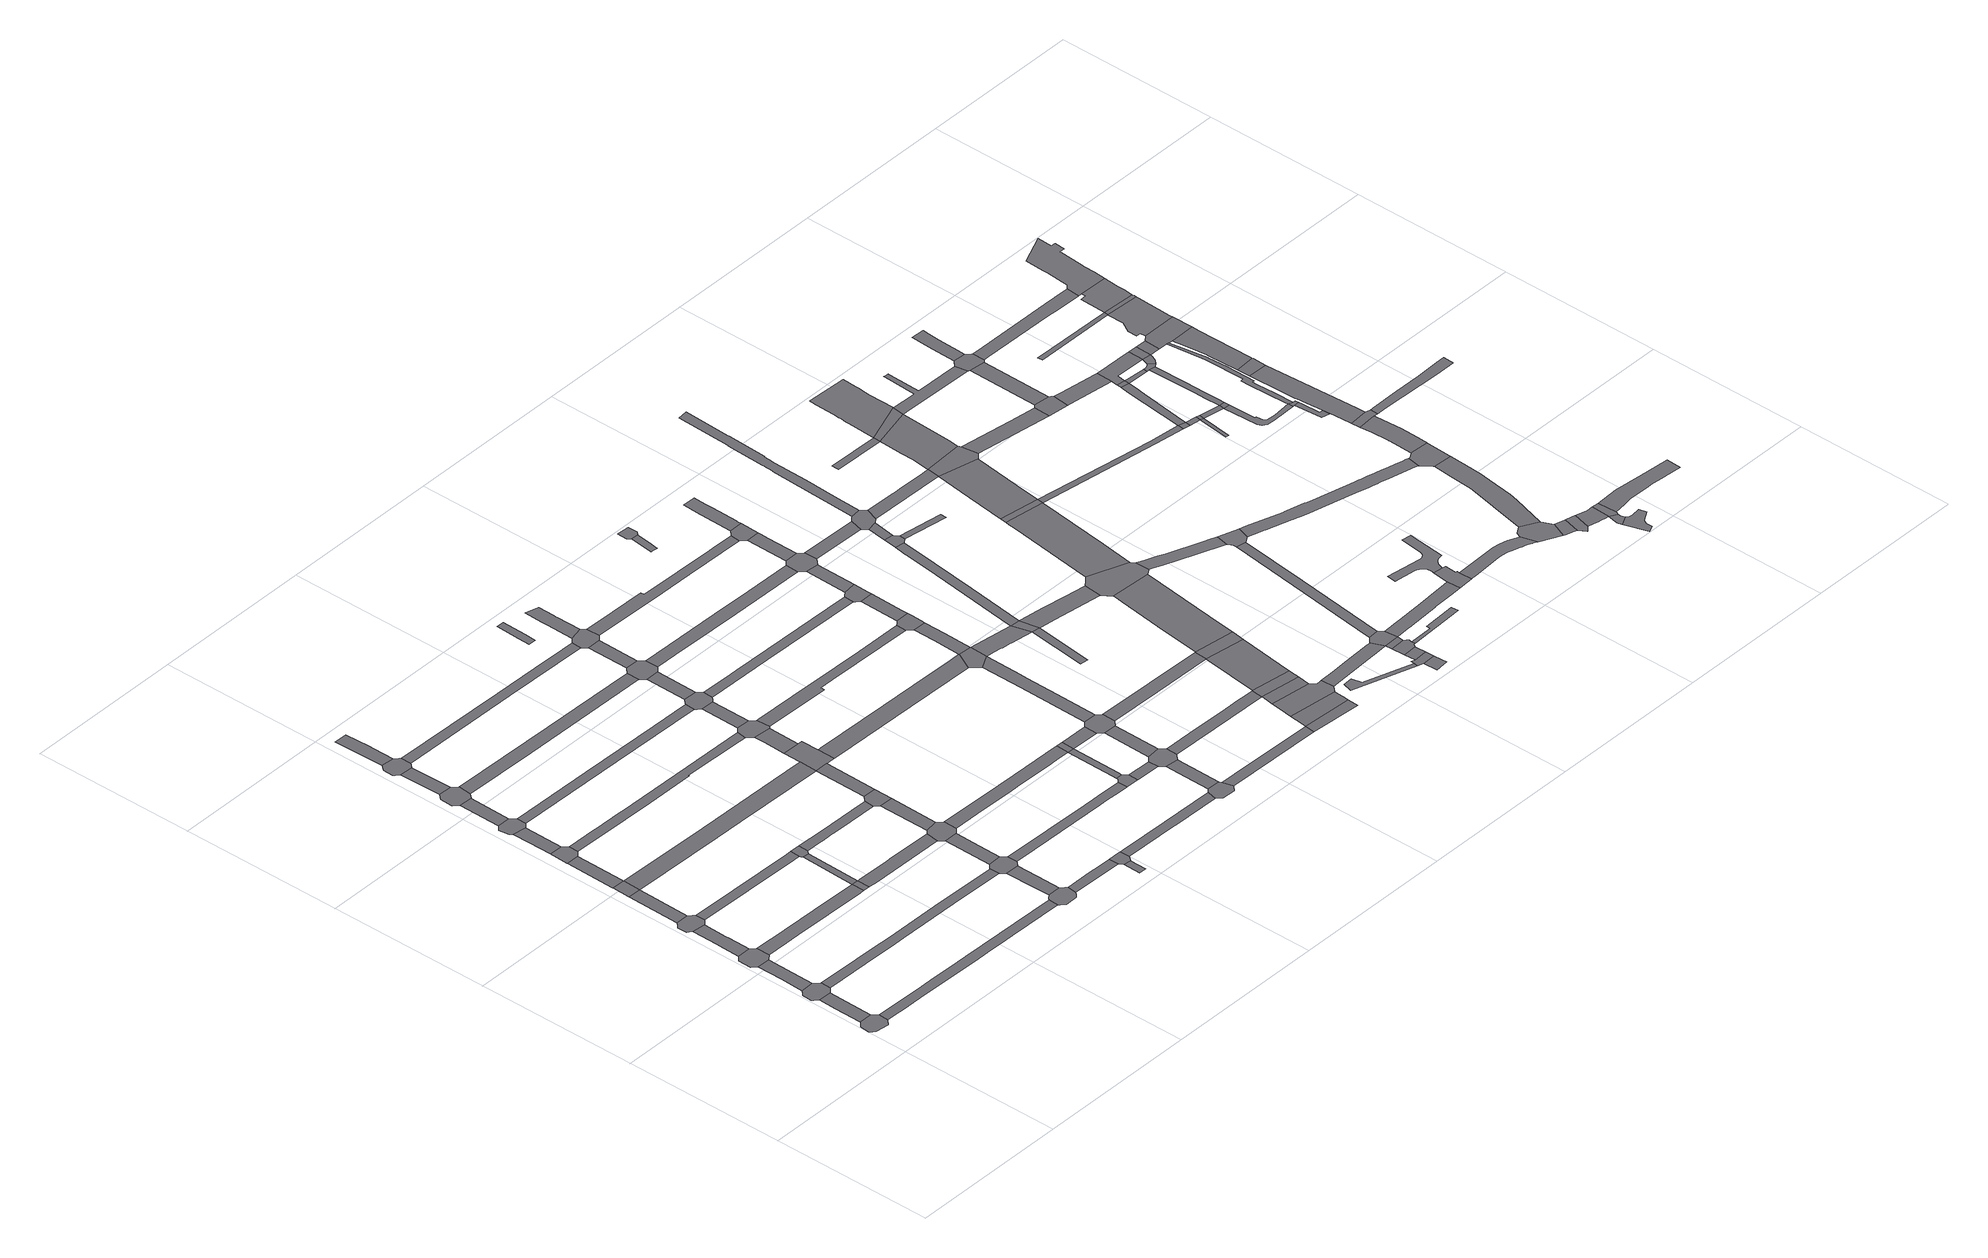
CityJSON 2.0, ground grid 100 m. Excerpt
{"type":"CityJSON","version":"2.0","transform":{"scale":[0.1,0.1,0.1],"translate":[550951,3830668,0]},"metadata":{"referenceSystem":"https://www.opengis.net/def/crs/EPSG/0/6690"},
"CityObjects":{
"road1":{"type":"Road","geometry":[{"type":"MultiSurface","lod":"1","boundaries":[[[0,1,2,3,4,5,6,7,8,9,10,11,12,13,14,15]]]}]},
"road2":{"type":"Road","attributes":{"RoadStructureAttribute.sectionType":"1"},"geometry":[{"type":"MultiSurface","lod":"1","boundaries":[[[16,17,18,0,15,19,20,21]]]}]},
"road3":{"type":"Road","geometry":[{"type":"MultiSurface","lod":"1","boundaries":[[[22,23,24,25,26,27,28,29,16,21,30,31,32,33]]]}]},
"road4":{"type":"Road","attributes":{"RoadStructureAttribute.sectionType":"1"},"geometry":[{"type":"MultiSurface","lod":"1","boundaries":[[[34,35,25,24,36,37]]]}]},
"road5":{"type":"Road","geometry":[{"type":"MultiSurface","lod":"1","boundaries":[[[38,39,40,41,34,37,42,43]]]}]},
"road6":{"type":"Road","attributes":{"RoadStructureAttribute.sectionType":"1"},"geometry":[{"type":"MultiSurface","lod":"1","boundaries":[[[44,45,46,47,48,39,38,49,50,51,52]]]}]},
"road7":{"type":"Road","geometry":[{"type":"MultiSurface","lod":"1","boundaries":[[[53,54,55,56,57,58,59,60,61,44,52,62,63,64,65]]]}]},
"road8":{"type":"Road","attributes":{"RoadStructureAttribute.sectionType":"1"},"geometry":[{"type":"MultiSurface","lod":"1","boundaries":[[[66,56,55,67]]]}]},
"road9":{"type":"Road","geometry":[{"type":"MultiSurface","lod":"1","boundaries":[[[68,66,67,69]]]}]},
"road10":{"type":"Road","attributes":{"RoadStructureAttribute.sectionType":"1"},"geometry":[{"type":"MultiSurface","lod":"1","boundaries":[[[70,71,72,68,69,73,74,75]]]}]},
"road11":{"type":"Road","geometry":[{"type":"MultiSurface","lod":"1","boundaries":[[[76,77,78,70,75,79,80,81,82,83,84]]]}]},
"road12":{"type":"Road","attributes":{"RoadStructureAttribute.sectionType":"1"},"geometry":[{"type":"MultiSurface","lod":"1","boundaries":[[[85,86,87,43,42,88,89,90,91,92]]]}]},
"road13":{"type":"Road","attributes":{"RoadStructureAttribute.sectionType":"1"},"geometry":[{"type":"MultiSurface","lod":"1","boundaries":[[[93,94,95,96,97,12,11,98,99,100,101,102,103,104,105,106,107,108,109,110,111]]]}]},
"road14":{"type":"Road","attributes":{"RoadStructureAttribute.sectionType":"1"},"geometry":[{"type":"MultiSurface","lod":"1","boundaries":[[[112,113,76,84,114]]]}]},
"road15":{"type":"Road","geometry":[{"type":"MultiSurface","lod":"1","boundaries":[[[115,116,117,118,119,112,114,120,121,122]]]}]},
"road16":{"type":"Road","attributes":{"RoadStructureAttribute.sectionType":"1"},"geometry":[{"type":"MultiSurface","lod":"1","boundaries":[[[123,124,65,64,125,126,127,128]]]}]},
"road17":{"type":"Road","attributes":{"RoadStructureAttribute.sectionType":"1"},"geometry":[{"type":"MultiSurface","lod":"1","boundaries":[[[129,130,131,132,133,134,33,32,135,136,137,138,139,140,141]]]}]},
"road18":{"type":"Road","attributes":{"RoadStructureAttribute.sectionType":"1"},"geometry":[{"type":"MultiSurface","lod":"1","boundaries":[[[142,115,122,143]]]}]},
"road19":{"type":"Road","geometry":[{"type":"MultiSurface","lod":"1","boundaries":[[[144,145,146,142,143,147,148,149]]]}]},
"road20":{"type":"Road","attributes":{"RoadStructureAttribute.sectionType":"1"},"geometry":[{"type":"MultiSurface","lod":"1","boundaries":[[[150,144,149,151]]]}]},
"road21":{"type":"Road","geometry":[{"type":"MultiSurface","lod":"1","boundaries":[[[152,153,154,155,156,150,151,157,158,159,160,161,162]]]}]},
"road22":{"type":"Road","geometry":[{"type":"MultiSurface","lod":"1","boundaries":[[[92,91,163,164]]]}]},
"road23":{"type":"Road","attributes":{"RoadStructureAttribute.sectionType":"1"},"geometry":[{"type":"MultiSurface","lod":"1","boundaries":[[[165,166,167,152,162,168,169,170]]]}]},
"road24":{"type":"Road","attributes":{"RoadStructureAttribute.sectionType":"1"},"geometry":[{"type":"MultiSurface","lod":"1","boundaries":[[[171,92,164,172]]]}]},
"road25":{"type":"Road","geometry":[{"type":"MultiSurface","lod":"1","boundaries":[[[128,127,173,174,171,172,175,176,177]]]}]},
"road26":{"type":"Road","attributes":{"RoadStructureAttribute.sectionType":"1"},"geometry":[{"type":"MultiSurface","lod":"1","boundaries":[[[178,179,69,67,180,181,182,183,184]]]}]},
"road27":{"type":"Road","attributes":{"RoadStructureAttribute.sectionType":"1"},"geometry":[{"type":"MultiSurface","lod":"1","boundaries":[[[185,186,187,188,189,164,163,190,191,192,193]]]}]},
"road28":{"type":"Road","attributes":{"RoadStructureAttribute.sectionType":"1"},"geometry":[{"type":"MultiSurface","lod":"1","boundaries":[[[194,195,196,197,198,199,82,81,200,201,202,203,204,205,206]]]}]},
"road29":{"type":"Road","geometry":[{"type":"MultiSurface","lod":"1","boundaries":[[[207,208,111,110,209,210,211,212,213,214,215,216]]]}]},
"road30":{"type":"Road","attributes":{"RoadStructureAttribute.sectionType":"1"},"geometry":[{"type":"MultiSurface","lod":"1","boundaries":[[[217,218,207,216,219,220]]]}]},
"road31":{"type":"Road","attributes":{"RoadStructureAttribute.sectionType":"1"},"geometry":[{"type":"MultiSurface","lod":"1","boundaries":[[[221,222,121,120,223,224,225]]]}]},
"road32":{"type":"Road","attributes":{"RoadStructureAttribute.sectionType":"1"},"geometry":[{"type":"MultiSurface","lod":"1","boundaries":[[[226,227,177,176,228,229,230,231,232,233,234]]]}]},
"road33":{"type":"Road","geometry":[{"type":"MultiSurface","lod":"1","boundaries":[[[235,236,237,238,239,141,140,240,217,220,241,242,243,244]]]}]},
"road34":{"type":"Road","attributes":{"RoadStructureAttribute.sectionType":"1"},"geometry":[{"type":"MultiSurface","lod":"1","boundaries":[[[245,237,236,246,247]]]}]},
"road35":{"type":"Road","attributes":{"RoadStructureAttribute.sectionType":"1"},"geometry":[{"type":"MultiSurface","lod":"1","boundaries":[[[248,249,250,251,148,147,252,253,254]]]}]},
"road36":{"type":"Road","attributes":{"RoadStructureAttribute.sectionType":"1"},"geometry":[{"type":"MultiSurface","lod":"1","boundaries":[[[255,256,214,213,257,258]]]}]},
"road37":{"type":"Road","geometry":[{"type":"MultiSurface","lod":"1","boundaries":[[[259,260,261,193,192,245,247,262,263,264]]]}]},
"road38":{"type":"Road","attributes":{"RoadStructureAttribute.sectionType":"1"},"geometry":[{"type":"MultiSurface","lod":"1","boundaries":[[[265,266,267,160,159,268,269,270]]]}]},
"road39":{"type":"Road","attributes":{"RoadStructureAttribute.sectionType":"1"},"geometry":[{"type":"MultiSurface","lod":"1","boundaries":[[[271,261,260,272]]]}]},
"road40":{"type":"Road","geometry":[{"type":"MultiSurface","lod":"1","boundaries":[[[273,274,234,233,275,271,272,276]]]}]},
"road41":{"type":"Road","geometry":[{"type":"MultiSurface","lod":"1","boundaries":[[[277,278,279,280,281]]]}]},
"road42":{"type":"Road","geometry":[{"type":"MultiSurface","lod":"1","boundaries":[[[282,258,257,277,281,283,284]]]}]},
"road43":{"type":"Road","attributes":{"RoadStructureAttribute.sectionType":"1"},"geometry":[{"type":"MultiSurface","lod":"1","boundaries":[[[183,273,276,285]]]}]},
"road44":{"type":"Road","geometry":[{"type":"MultiSurface","lod":"1","boundaries":[[[286,184,183,285,287,288,289,290,291,292]]]}]},
"road45":{"type":"Road","attributes":{"RoadStructureAttribute.sectionType":"1"},"geometry":[{"type":"MultiSurface","lod":"1","boundaries":[[[293,294,295,296,244,243,297,298,299,300,301,302,303]]]}]},
"road46":{"type":"Road","attributes":{"RoadStructureAttribute.sectionType":"1"},"geometry":[{"type":"MultiSurface","lod":"1","boundaries":[[[304,305,286,292,306]]]}]},
"road47":{"type":"Road","geometry":[{"type":"MultiSurface","lod":"1","boundaries":[[[307,308,309,310,206,205,311,312,304,306,313,314,315,316]]]}]},
"road48":{"type":"Road","attributes":{"RoadStructureAttribute.sectionType":"1"},"geometry":[{"type":"MultiSurface","lod":"1","boundaries":[[[317,307,316,318,319]]]}]},
"road49":{"type":"Road","attributes":{"RoadStructureAttribute.sectionType":"1"},"geometry":[{"type":"MultiSurface","lod":"1","boundaries":[[[320,321,264,263,322,323,324,325,326,327,328,329,330,331]]]}]},
"road50":{"type":"Road","geometry":[{"type":"MultiSurface","lod":"1","boundaries":[[[332,333,225,224,334,317,319,335,336,337,338,339,340]]]}]},
"road51":{"type":"Road","attributes":{"RoadStructureAttribute.sectionType":"1"},"geometry":[{"type":"MultiSurface","lod":"1","boundaries":[[[341,342,284,283,343,344,345,346]]]}]},
"road52":{"type":"Road","attributes":{"RoadStructureAttribute.sectionType":"1"},"geometry":[{"type":"MultiSurface","lod":"1","boundaries":[[[347,332,340,348]]]}]},
"road53":{"type":"Road","geometry":[{"type":"MultiSurface","lod":"1","boundaries":[[[349,254,253,347,348,350,351,352]]]}]},
"road54":{"type":"Road","geometry":[{"type":"MultiSurface","lod":"1","boundaries":[[[353,354,355,356,357,358]]]}]},
"road55":{"type":"Road","attributes":{"RoadStructureAttribute.sectionType":"1"},"geometry":[{"type":"MultiSurface","lod":"1","boundaries":[[[359,349,352,360]]]}]},
"road56":{"type":"Road","geometry":[{"type":"MultiSurface","lod":"1","boundaries":[[[361,362,363,270,269,364,365,359,360,366,367]]]}]},
"road57":{"type":"Road","geometry":[{"type":"MultiSurface","lod":"1","boundaries":[[[368,369,370,371,303,302,372,373]]]}]},
"road58":{"type":"Road","attributes":{"RoadStructureAttribute.sectionType":"1"},"geometry":[{"type":"MultiSurface","lod":"1","boundaries":[[[374,375,376,362,361,377,378,379,380,381]]]}]},
"road59":{"type":"Road","attributes":{"RoadStructureAttribute.sectionType":"1"},"geometry":[{"type":"MultiSurface","lod":"1","boundaries":[[[330,382,370,369,383,384]]]}]},
"road60":{"type":"Road","attributes":{"RoadStructureAttribute.sectionType":"1"},"geometry":[{"type":"MultiSurface","lod":"1","boundaries":[[[385,386,387,388,389,390,290,289,391,392,393,394]]]}]},
"road61":{"type":"Road","attributes":{"RoadStructureAttribute.sectionType":"1"},"geometry":[{"type":"MultiSurface","lod":"1","boundaries":[[[373,372,395,396]]]}]},
"road62":{"type":"Road","geometry":[{"type":"MultiSurface","lod":"1","boundaries":[[[397,398,346,345,399,400,401,402,403,404,405,406]]]}]},
"road63":{"type":"Road","geometry":[{"type":"MultiSurface","lod":"1","boundaries":[[[331,330,384,407]]]}]},
"road64":{"type":"Road","attributes":{"RoadStructureAttribute.sectionType":"1"},"geometry":[{"type":"MultiSurface","lod":"1","boundaries":[[[408,409,397,406,410]]]}]},
"road65":{"type":"Road","attributes":{"RoadStructureAttribute.sectionType":"1"},"geometry":[{"type":"MultiSurface","lod":"1","boundaries":[[[411,412,413,414,314,313,415,416,417,418,419,420]]]}]},
"road66":{"type":"Road","attributes":{"RoadStructureAttribute.sectionType":"1"},"geometry":[{"type":"MultiSurface","lod":"1","boundaries":[[[407,384,421,422,423]]]}]},
"road67":{"type":"Road","geometry":[{"type":"MultiSurface","lod":"1","boundaries":[[[424,425,426,427,428,429,396,395,430,408,410,431,432,433,434]]]}]},
"road68":{"type":"Road","attributes":{"RoadStructureAttribute.sectionType":"1"},"geometry":[{"type":"MultiSurface","lod":"1","boundaries":[[[435,436,437,438,439,338,337,440,441,442]]]}]},
"road69":{"type":"Road","attributes":{"RoadStructureAttribute.sectionType":"1"},"geometry":[{"type":"MultiSurface","lod":"1","boundaries":[[[443,427,426,444]]]}]},
"road70":{"type":"Road","geometry":[{"type":"MultiSurface","lod":"1","boundaries":[[[445,446,423,422,443,444,447,448,449,450]]]}]},
"road71":{"type":"Road","attributes":{"RoadStructureAttribute.sectionType":"1"},"geometry":[{"type":"MultiSurface","lod":"1","boundaries":[[[451,452,453,351,350,454,455,456,457,458]]]}]},
"road72":{"type":"Road","attributes":{"RoadStructureAttribute.sectionType":"1"},"geometry":[{"type":"MultiSurface","lod":"1","boundaries":[[[459,460,404,403,461,462]]]}]},
"road73":{"type":"Road","attributes":{"RoadStructureAttribute.sectionType":"1"},"geometry":[{"type":"MultiSurface","lod":"1","boundaries":[[[463,464,465,466,467,468,469,470,445,450]]]}]},
"road74":{"type":"Road","attributes":{"RoadStructureAttribute.sectionType":"1"},"geometry":[{"type":"MultiSurface","lod":"1","boundaries":[[[471,472,473,474,475,476,367,366,477,478,479,480]]]}]},
"road75":{"type":"Road","geometry":[{"type":"MultiSurface","lod":"1","boundaries":[[[394,393,481,469,468,482]]]}]},
"road76":{"type":"Road","attributes":{"RoadStructureAttribute.sectionType":"1"},"geometry":[{"type":"MultiSurface","lod":"1","boundaries":[[[483,484,485,486,487,488,489,434,433,490,491,492,493]]]}]},
"road77":{"type":"Road","attributes":{"RoadStructureAttribute.sectionType":"1"},"geometry":[{"type":"MultiSurface","lod":"1","boundaries":[[[494,495,394,482,496,497,498]]]}]},
"road78":{"type":"Road","geometry":[{"type":"MultiSurface","lod":"1","boundaries":[[[499,500,420,419,501,494,498,502,503,504]]]}]},
"road79":{"type":"Road","attributes":{"RoadStructureAttribute.sectionType":"1"},"geometry":[{"type":"MultiSurface","lod":"1","boundaries":[[[505,448,447,506,507,508,509,510]]]}]},
"road80":{"type":"Road","geometry":[{"type":"MultiSurface","lod":"1","boundaries":[[[511,512,513,514,515,516,517]]]}]},
"road81":{"type":"Road","attributes":{"RoadStructureAttribute.sectionType":"1"},"geometry":[{"type":"MultiSurface","lod":"1","boundaries":[[[482,468,518,519,520,521,522,523,524,525]]]}]},
"road82":{"type":"Road","attributes":{"RoadStructureAttribute.sectionType":"1"},"geometry":[{"type":"MultiSurface","lod":"1","boundaries":[[[526,499,504,527,528]]]}]},
"road83":{"type":"Road","geometry":[{"type":"MultiSurface","lod":"1","boundaries":[[[529,530,511,517,531,532]]]}]},
"road84":{"type":"Road","geometry":[{"type":"MultiSurface","lod":"1","boundaries":[[[533,534,535,536,442,441,537,526,528]]]}]},
"road85":{"type":"Road","attributes":{"RoadStructureAttribute.sectionType":"1"},"geometry":[{"type":"MultiSurface","lod":"1","boundaries":[[[523,538,539,540,541,542]]]}]},
"road86":{"type":"Road","geometry":[{"type":"MultiSurface","lod":"1","boundaries":[[[462,461,543,544]]]}]},
"road87":{"type":"Road","attributes":{"RoadStructureAttribute.sectionType":"1"},"geometry":[{"type":"MultiSurface","lod":"1","boundaries":[[[545,535,534,546]]]}]},
"road88":{"type":"Road","geometry":[{"type":"MultiSurface","lod":"1","boundaries":[[[547,525,524]]]}]},
"road89":{"type":"Road","attributes":{"RoadStructureAttribute.sectionType":"1"},"geometry":[{"type":"MultiSurface","lod":"1","boundaries":[[[548,549,550,462,544,551,552]]]}]},
"road90":{"type":"Road","geometry":[{"type":"MultiSurface","lod":"1","boundaries":[[[524,523,542,553]]]}]},
"road91":{"type":"Road","geometry":[{"type":"MultiSurface","lod":"1","boundaries":[[[554,458,457,545,546,555,556,557]]]}]},
"road92":{"type":"Road","geometry":[{"type":"MultiSurface","lod":"1","boundaries":[[[558,559,560,561,562,548,552,563,564,565,566,567,568,569]]]}]},
"road93":{"type":"Road","attributes":{"RoadStructureAttribute.sectionType":"1"},"geometry":[{"type":"MultiSurface","lod":"1","boundaries":[[[492,570,571,558,569,572]]]}]},
"road94":{"type":"Road","geometry":[{"type":"MultiSurface","lod":"1","boundaries":[[[493,492,572,573,574]]]}]},
"road95":{"type":"Road","attributes":{"RoadStructureAttribute.sectionType":"1"},"geometry":[{"type":"MultiSurface","lod":"1","boundaries":[[[575,554,557,576,577,578,579]]]}]},
"road96":{"type":"Road","geometry":[{"type":"MultiSurface","lod":"1","boundaries":[[[580,581,480,479,582,575,579,583]]]}]},
"road97":{"type":"Road","attributes":{"RoadStructureAttribute.sectionType":"1"},"geometry":[{"type":"MultiSurface","lod":"1","boundaries":[[[509,584,585,586,574,573,587]]]}]},
"road98":{"type":"Road","attributes":{"RoadStructureAttribute.sectionType":"1"},"geometry":[{"type":"MultiSurface","lod":"1","boundaries":[[[588,589,590,591,547,524,553,592,593,594,595]]]}]},
"road99":{"type":"Road","attributes":{"RoadStructureAttribute.sectionType":"1"},"geometry":[{"type":"MultiSurface","lod":"1","boundaries":[[[596,597,598,599,580,583,600,601,602,603,604,605]]]}]},
"road100":{"type":"Road","attributes":{"RoadStructureAttribute.sectionType":"1"},"geometry":[{"type":"MultiSurface","lod":"1","boundaries":[[[606,607,608,553,542,609,610,611,612,613]]]}]},
"road101":{"type":"Road","geometry":[{"type":"MultiSurface","lod":"1","boundaries":[[[510,509,587,614,615]]]}]},
"road102":{"type":"Road","attributes":{"RoadStructureAttribute.sectionType":"1"},"geometry":[{"type":"MultiSurface","lod":"1","boundaries":[[[616,617,556,555,618,619]]]}]},
"road103":{"type":"Road","attributes":{"RoadStructureAttribute.sectionType":"1"},"geometry":[{"type":"MultiSurface","lod":"1","boundaries":[[[620,621,622,623,624,625]]]}]},
"road104":{"type":"Road","geometry":[{"type":"MultiSurface","lod":"1","boundaries":[[[626,588,595,627,628,629]]]}]},
"road105":{"type":"Road","attributes":{"RoadStructureAttribute.sectionType":"1"},"geometry":[{"type":"MultiSurface","lod":"1","boundaries":[[[630,631,632,633,634,565,564,635,636,637,638,639]]]}]},
"road106":{"type":"Road","attributes":{"RoadStructureAttribute.sectionType":"1"},"geometry":[{"type":"MultiSurface","lod":"1","boundaries":[[[640,641,642,615,614,643,644,645]]]}]},
"road107":{"type":"Road","attributes":{"RoadStructureAttribute.sectionType":"1"},"geometry":[{"type":"MultiSurface","lod":"1","boundaries":[[[646,647,648,626,629]]]}]},
"road108":{"type":"Road","geometry":[{"type":"MultiSurface","lod":"1","boundaries":[[[649,650,651,652,653,654,619,618,655,656,647,646,657,658]]]}]},
"road109":{"type":"Road","attributes":{"RoadStructureAttribute.sectionType":"1"},"geometry":[{"type":"MultiSurface","lod":"1","boundaries":[[[659,660,628,627]]]}]},
"road110":{"type":"Road","geometry":[{"type":"MultiSurface","lod":"1","boundaries":[[[661,662,613,612,663,640,645,664,665,666,667]]]}]},
"road111":{"type":"Road","geometry":[{"type":"MultiSurface","lod":"1","boundaries":[[[668,625,624,669,670,671,672]]]}]},
"road112":{"type":"Road","attributes":{"RoadStructureAttribute.sectionType":"1"},"geometry":[{"type":"MultiSurface","lod":"1","boundaries":[[[670,669,673,674]]]}]},
"road113":{"type":"Road","attributes":{"RoadStructureAttribute.sectionType":"1"},"geometry":[{"type":"MultiSurface","lod":"1","boundaries":[[[675,676,672,671]]]}]},
"road114":{"type":"Road","geometry":[{"type":"MultiSurface","lod":"1","boundaries":[[[677,678,679,680,681,682,683,684,676,675]]]}]},
"road115":{"type":"Road","attributes":{"RoadStructureAttribute.sectionType":"1"},"geometry":[{"type":"MultiSurface","lod":"1","boundaries":[[[685,639,684,683]]]}]},
"road116":{"type":"Road","geometry":[{"type":"MultiSurface","lod":"1","boundaries":[[[686,687,688,689,690,630,639,685,691]]]}]},
"road117":{"type":"Road","attributes":{"RoadStructureAttribute.sectionType":"1"},"geometry":[{"type":"MultiSurface","lod":"1","boundaries":[[[692,693,694,695,696,697,698,699,700,701,702,703,704,705,706,707,708,709,710,711,712,652,651]]]}]},
"road118":{"type":"Road","attributes":{"RoadStructureAttribute.sectionType":"1"},"geometry":[{"type":"MultiSurface","lod":"1","boundaries":[[[713,714,715,661,667,716,717]]]}]},
"road119":{"type":"Road","attributes":{"RoadStructureAttribute.sectionType":"1"},"geometry":[{"type":"MultiSurface","lod":"1","boundaries":[[[718,719,720,721,722,658,657,723,724,725]]]}]},
"road120":{"type":"Road","attributes":{"RoadStructureAttribute.sectionType":"1"},"geometry":[{"type":"MultiSurface","lod":"1","boundaries":[[[726,727,728,729,679,678]]]}]},
"road121":{"type":"Road","attributes":{"RoadStructureAttribute.sectionType":"1"},"geometry":[{"type":"MultiSurface","lod":"1","boundaries":[[[730,731,732,689,688,733,734]]]}]},
"road122":{"type":"Road","geometry":[{"type":"MultiSurface","lod":"1","boundaries":[[[735,713,717,736]]]}]},
"road123":{"type":"Road","attributes":{"RoadStructureAttribute.sectionType":"1"},"geometry":[{"type":"MultiSurface","lod":"1","boundaries":[[[737,738,739,740,741,742,666,665,743,744,745,746,747,748,749,750]]]}]},
"road124":{"type":"Road","attributes":{"RoadStructureAttribute.sectionType":"1"},"geometry":[{"type":"MultiSurface","lod":"1","boundaries":[[[751,752,753,754,755,756,691,685,757,758,759,760,761,762,763,764]]]}]},
"road125":{"type":"Road","attributes":{"RoadStructureAttribute.sectionType":"1"},"geometry":[{"type":"MultiSurface","lod":"1","boundaries":[[[765,766,767,768,769]]]}]},
"road126":{"type":"Road","attributes":{"RoadStructureAttribute.sectionType":"1"},"geometry":[{"type":"MultiSurface","lod":"1","boundaries":[[[724,770,771,735,736,772,773,774]]]}]},
"road127":{"type":"Road","geometry":[{"type":"MultiSurface","lod":"1","boundaries":[[[775,776,725,724,774,777,778,779]]]}]},
"road128":{"type":"Road","geometry":[{"type":"MultiSurface","lod":"1","boundaries":[[[750,749,780,781,730,734,782,783,784]]]}]},
"road129":{"type":"Road","attributes":{"RoadStructureAttribute.sectionType":"1"},"geometry":[{"type":"MultiSurface","lod":"1","boundaries":[[[785,786,768,787,788,789,790,791,725,776]]]}]},
"road130":{"type":"Road","geometry":[{"type":"MultiSurface","lod":"1","boundaries":[[[792,769,768,786]]]}]},
"road131":{"type":"Road","geometry":[{"type":"MultiSurface","lod":"1","boundaries":[[[793,751,764,794,795,796,797,798,799]]]}]},
"road132":{"type":"Road","attributes":{"RoadStructureAttribute.sectionType":"1"},"geometry":[{"type":"MultiSurface","lod":"1","boundaries":[[[800,801,802,803,804,805,806,807,808,809,810,811,812,813,814,815,816,817,818,819,820,821,822,823,824,825,826,827,828,829,830,831,832,833,834,835,836,837,838,839,840,841,793,799]]]}]},
"road133":{"type":"Road","attributes":{"RoadStructureAttribute.sectionType":"1"},"geometry":[{"type":"MultiSurface","lod":"1","boundaries":[[[842,843,844,845,846,847,848,849,769,792,850,851,852,853,854,855]]]}]},
"road134":{"type":"Road","attributes":{"RoadStructureAttribute.sectionType":"1"},"geometry":[{"type":"MultiSurface","lod":"1","boundaries":[[[856,736,717,857,858,859]]]}]},
"road135":{"type":"Road","attributes":{"RoadStructureAttribute.sectionType":"1"},"geometry":[{"type":"MultiSurface","lod":"1","boundaries":[[[860,861,779,778,862,863,864]]]}]},
"road136":{"type":"Road","attributes":{"RoadStructureAttribute.sectionType":"1"},"geometry":[{"type":"MultiSurface","lod":"1","boundaries":[[[865,866,867,795,794,868,869,870,871,872,873,874,875,876,877,878,879,880,881,882,883,884,885,886,887,888]]]}]},
"road137":{"type":"Road","attributes":{"RoadStructureAttribute.sectionType":"1"},"geometry":[{"type":"MultiSurface","lod":"1","boundaries":[[[889,890,891,892,893,894,895,896,897,898,899,900,901,902,903,904,905,906,907,908,909,910,911,912,784,783,913,914,915,916,917,918,919,920,921,922,923,924,925,926,927,928,929,930,931,932,933]]]}]},
"road138":{"type":"Road","attributes":{"RoadStructureAttribute.sectionType":"1"},"geometry":[{"type":"MultiSurface","lod":"1","boundaries":[[[934,935,936,937,938,939,940,941,792,786,942,943,944,945]]]}]},
"road139":{"type":"Road","geometry":[{"type":"MultiSurface","lod":"1","boundaries":[[[946,864,863,947,948,949,950,951]]]}]},
"road140":{"type":"Road","geometry":[{"type":"MultiSurface","lod":"1","boundaries":[[[952,953,888,887,954,955,956]]]}]},
"road141":{"type":"Road","attributes":{"RoadStructureAttribute.sectionType":"1"},"geometry":[{"type":"MultiSurface","lod":"1","boundaries":[[[957,946,951,958]]]}]},
"road142":{"type":"Road","geometry":[{"type":"MultiSurface","lod":"1","boundaries":[[[859,858,959,960,961]]]}]},
"road143":{"type":"Road","attributes":{"RoadStructureAttribute.sectionType":"1"},"geometry":[{"type":"MultiSurface","lod":"1","boundaries":[[[955,954,962,963,964,965]]]}]},
"road144":{"type":"Road","geometry":[{"type":"MultiSurface","lod":"1","boundaries":[[[966,945,944,967,957,958,968,969,970,971,972,973]]]}]},
"road145":{"type":"Road","geometry":[{"type":"MultiSurface","lod":"1","boundaries":[[[974,975,976,977]]]}]},
"road146":{"type":"Road","attributes":{"RoadStructureAttribute.sectionType":"1"},"geometry":[{"type":"MultiSurface","lod":"1","boundaries":[[[961,960,974,978]]]}]},
"road147":{"type":"Road","attributes":{"RoadStructureAttribute.sectionType":"1"},"geometry":[{"type":"MultiSurface","lod":"1","boundaries":[[[979,980,948,947,981,982,983]]]}]},
"road148":{"type":"Road","geometry":[{"type":"MultiSurface","lod":"1","boundaries":[[[984,965,964,985,986,987]]]}]},
"road149":{"type":"Road","geometry":[{"type":"MultiSurface","lod":"1","boundaries":[[[978,974,977,988]]]}]},
"road150":{"type":"Road","attributes":{"RoadStructureAttribute.sectionType":"1"},"geometry":[{"type":"MultiSurface","lod":"1","boundaries":[[[989,990,859,961,991,992,993,994]]]}]},
"road151":{"type":"Road","attributes":{"RoadStructureAttribute.sectionType":"1"},"geometry":[{"type":"MultiSurface","lod":"1","boundaries":[[[995,996,997,998,999,1000,966,973,1001,1002,1003,1004,1005]]]}]},
"road152":{"type":"Road","attributes":{"function":"3","RoadStructureAttribute.sectionType":"1"},"geometry":[{"type":"MultiSurface","lod":"1","boundaries":[[[1006,1007,1008,1009,1010,1011,952,956,1012,1013,1014,1015,1016,1017]]]}]},
"road153":{"type":"Road","attributes":{"RoadStructureAttribute.sectionType":"1"},"geometry":[{"type":"MultiSurface","lod":"1","boundaries":[[[1018,987,986,1019,1020,1021,1022,1023,1024,1025]]]}]},
"road154":{"type":"Road","attributes":{"RoadStructureAttribute.sectionType":"1"},"geometry":[{"type":"MultiSurface","lod":"1","boundaries":[[[988,977,1026,1027]]]}]},
"road155":{"type":"Road","geometry":[{"type":"MultiSurface","lod":"1","boundaries":[[[1028,1029,989,994,1030]]]}]},
"road156":{"type":"Road","attributes":{"RoadStructureAttribute.sectionType":"1"},"geometry":[{"type":"MultiSurface","lod":"1","boundaries":[[[1024,1031,1032,1033,1034,1035]]]}]},
"road157":{"type":"Road","geometry":[{"type":"MultiSurface","lod":"1","boundaries":[[[1036,1037,1033,1032,1038,1039,1040,1041,1042,1043]]]}]},
"road158":{"type":"Road","geometry":[{"type":"MultiSurface","lod":"1","boundaries":[[[1025,1024,1035,1044,1045]]]}]},
"road159":{"type":"Road","geometry":[{"type":"MultiSurface","lod":"1","boundaries":[[[1046,1027,1026,1047]]]}]},
"road160":{"type":"Road","geometry":[{"type":"MultiSurface","lod":"1","boundaries":[[[1048,1049,1050,933,932,1051,1006,1017,1052,1053,1054,1055]]]}]},
"road161":{"type":"Road","attributes":{"RoadStructureAttribute.sectionType":"1"},"geometry":[{"type":"MultiSurface","lod":"1","boundaries":[[[1030,994,1056,1057]]]}]},
"road162":{"type":"Road","attributes":{"RoadStructureAttribute.sectionType":"1"},"geometry":[{"type":"MultiSurface","lod":"1","boundaries":[[[1058,1059,1060,1061,1062,1063,1047,1026,1064,1065,1066,1067,1068,1069]]]}]},
"road163":{"type":"Road","attributes":{"RoadStructureAttribute.sectionType":"1"},"geometry":[{"type":"MultiSurface","lod":"1","boundaries":[[[1070,1071,1072,1073,1027,1046,1074,1075,1076,1077]]]}]},
"road164":{"type":"Road","geometry":[{"type":"MultiSurface","lod":"1","boundaries":[[[983,982,1028,1030,1078,1079,1080]]]}]},
"road165":{"type":"Road","attributes":{"function":"3","RoadStructureAttribute.sectionType":"1"},"geometry":[{"type":"MultiSurface","lod":"1","boundaries":[[[1081,1082,1083,1084,1085,1086,1087,1088,1089,1048,1055]]]}]},
"road166":{"type":"Road","geometry":[{"type":"MultiSurface","lod":"1","boundaries":[[[1090,1091,1092,1057,1056,1070,1077,1093]]]}]},
"road167":{"type":"Road","attributes":{"RoadStructureAttribute.sectionType":"1"},"geometry":[{"type":"MultiSurface","lod":"1","boundaries":[[[1094,1095,1096,1097,1098,1099,1100]]]}]},
"road168":{"type":"Road","geometry":[{"type":"MultiSurface","lod":"1","boundaries":[[[1069,1068,1100,1099,1101,1102]]]}]},
"road169":{"type":"Road","attributes":{"RoadStructureAttribute.sectionType":"1"},"geometry":[{"type":"MultiSurface","lod":"1","boundaries":[[[1079,1103,1090,1093,1104,1105,1106]]]}]},
"road170":{"type":"Road","geometry":[{"type":"MultiSurface","lod":"1","boundaries":[[[1107,1108,1085,1084,1109,1110]]]}]},
"road171":{"type":"Road","attributes":{"RoadStructureAttribute.sectionType":"1"},"geometry":[{"type":"MultiSurface","lod":"1","boundaries":[[[1111,1112,1113,971,970,1114,1115,1116,1117,1118]]]}]},
"road172":{"type":"Road","geometry":[{"type":"MultiSurface","lod":"1","boundaries":[[[1119,1120,1121,1122]]]}]},
"road173":{"type":"Road","geometry":[{"type":"MultiSurface","lod":"1","boundaries":[[[1080,1079,1106,1123]]]}]},
"road174":{"type":"Road","attributes":{"RoadStructureAttribute.sectionType":"1"},"geometry":[{"type":"MultiSurface","lod":"1","boundaries":[[[1124,1125,1045,1044,1126,1127,1128,1129,1130,1131,1132,1133,1134,1135,1136]]]}]},
"road175":{"type":"Road","attributes":{"function":"3","RoadStructureAttribute.sectionType":"1"},"geometry":[{"type":"MultiSurface","lod":"1","boundaries":[[[1137,1138,1139,1140,1141,1142,1143,1108,1107,1144,1145,1146,1147]]]}]},
"road176":{"type":"Road","attributes":{"RoadStructureAttribute.sectionType":"1"},"geometry":[{"type":"MultiSurface","lod":"1","boundaries":[[[1148,1149,1150,1151,1152,1153,1154,1069,1102,1155,1156,1157,1158,1159,1160,1161,1162]]]}]},
"road177":{"type":"Road","attributes":{"RoadStructureAttribute.sectionType":"1"},"geometry":[{"type":"MultiSurface","lod":"1","boundaries":[[[1123,1106,1163,1164]]]}]},
"road178":{"type":"Road","geometry":[{"type":"MultiSurface","lod":"1","boundaries":[[[1165,1166,1137,1147,1167,1168]]]}]},
"road179":{"type":"Road","attributes":{"function":"3","RoadStructureAttribute.sectionType":"1"},"geometry":[{"type":"MultiSurface","lod":"1","boundaries":[[[1169,1170,1171,1172,1173,1174,1175,1176,1177,1166,1165]]]}]},
"road180":{"type":"Road","geometry":[{"type":"MultiSurface","lod":"1","boundaries":[[[1178,1179,1164,1163,1180,1148,1162,1172,1171,1181]]]}]},
"road181":{"type":"Road","attributes":{"function":"3","RoadStructureAttribute.sectionType":"1"},"geometry":[{"type":"MultiSurface","lod":"1","boundaries":[[[1121,1182,1183,1184,1185,1178,1181,1186,1187,1188,1189,1190]]]}]},
"road182":{"type":"Road","attributes":{"RoadStructureAttribute.sectionType":"1"},"geometry":[{"type":"MultiSurface","lod":"1","boundaries":[[[1191,1192,1193,1194,1110,1109,1195,1196,1197,1198]]]}]},
"road183":{"type":"Road","geometry":[{"type":"MultiSurface","lod":"1","boundaries":[[[1122,1121,1190,1199,1200]]]}]},
"road184":{"type":"Road","geometry":[{"type":"MultiSurface","lod":"1","boundaries":[[[1201,1202,1203,1204,1122,1200,1205,1206,1207]]]}]},
"road185":{"type":"Road","attributes":{"function":"3","RoadStructureAttribute.sectionType":"1"},"geometry":[{"type":"MultiSurface","lod":"1","boundaries":[[[1208,1209,1210,1211,1212,1213,1214,1215,1216,1217,1218,1219,1220,1221,1222,1223,1118,1117,1201,1207]]]}]}
},
"vertices":[
[40,339,0],[18,318,0],[9,310,0],[3,252,0],[16,240,0],[19,238,0],[34,226,0],[115,215,0],[120,220,0],[135,236,0],[140,241,0],[145,246,0],[149,306,0],[148,308,0],[136,320,0],[120,338,0],
[44,618,0],[43,508,0],[40,340,0],[120,339,0],[121,466,0],[123,617,0],
[147,717,0],[144,720,0],[124,739,0],[44,737,0],[24,718,0],[15,710,0],[14,650,0],[22,641,0],[142,634,0],[147,638,0],[156,646,0],[157,707,0],
[51,1041,0],[48,884,0],[128,875,0],[131,1039,0],
[135,1177,0],[53,1174,0],[21,1149,0],[22,1068,0],[163,1065,0],[162,1147,0],
[59,1489,0],[58,1484,0],[55,1322,0],[55,1314,0],[55,1275,0],[135,1265,0],[135,1314,0],[135,1339,0],[138,1478,0],
[160,1576,0],[157,1579,0],[139,1599,0],[58,1597,0],[40,1578,0],[30,1569,0],[32,1509,0],[43,1501,0],[56,1491,0],[153,1492,0],[169,1507,0],[170,1508,0],[168,1567,0],
[64,1928,0],[144,1926,0],
[67,2038,0],[147,2036,0],
[72,2352,0],[67,2048,0],[67,2043,0],[147,2041,0],[147,2058,0],[151,2351,0],
[74,2469,0],[73,2403,0],[72,2354,0],[151,2352,0],[173,2370,0],[182,2378,0],[184,2438,0],[176,2446,0],[154,2467,0],
[602,1139,0],[375,1144,0],[274,1146,0],[299,1063,0],[388,1062,0],[865,1054,0],[892,1054,0],[894,1134,0],
[814,295,0],[751,296,0],[567,299,0],[434,301,0],[279,304,0],[146,246,0],[212,244,0],[219,244,0],[256,243,0],[265,242,0],[433,240,0],[749,235,0],[818,234,0],[953,233,0],[1004,232,0],[1055,231,0],[1106,230,0],[1452,225,0],[1453,286,0],
[77,2723,0],[76,2612,0],[157,2710,0],
[79,2826,0],[66,2814,0],[51,2800,0],[62,2740,0],[68,2734,0],[186,2736,0],[188,2795,0],[159,2826,0],
[865,1554,0],[456,1562,0],[854,1495,0],[888,1494,0],[894,1494,0],[895,1554,0],
[1026,693,0],[724,697,0],[656,699,0],[621,700,0],[603,700,0],[426,702,0],[436,642,0],[657,638,0],[695,638,0],[723,638,0],[1186,631,0],[1455,626,0],[1453,686,0],
[82,3088,0],[164,3084,0],
[85,3231,0],[55,3198,0],[52,3116,0],[191,3114,0],[197,3194,0],[165,3226,0],
[77,3487,0],[159,3484,0],
[76,3610,0],[57,3587,0],[49,3579,0],[48,3517,0],[58,3507,0],[178,3505,0],[185,3514,0],[186,3515,0],[185,3576,0],[177,3585,0],[157,3606,0],
[932,1053,0],[933,1133,0],
[70,3925,0],[74,3772,0],[75,3740,0],[155,3741,0],[154,3772,0],[151,3923,0],
[903,1474,0],[941,1472,0],
[899,1484,0],[903,1476,0],[949,1483,0],[957,1493,0],[958,1553,0],
[1395,2016,0],[755,2024,0],[742,1915,0],[921,1912,0],[923,1912,0],[1499,1903,0],[1500,2014,0],
[1186,1130,0],[1156,1130,0],[989,1132,0],[955,1133,0],[945,1133,0],[944,1053,0],[988,1052,0],[1456,1045,0],[1468,1125,0],
[1091,2423,0],[582,2430,0],[580,2430,0],[578,2430,0],[381,2434,0],[379,2434,0],[360,2375,0],[737,2368,0],[1039,2364,0],[1039,2372,0],[1428,2362,0],[1472,2361,0],[1480,2418,0],
[1486,314,0],[1464,296,0],[1461,216,0],[1483,193,0],[1562,196,0],[1580,213,0],[1590,223,0],[1598,282,0],[1587,293,0],[1566,314,0],
[1482,597,0],[1485,407,0],[1565,408,0],[1564,595,0],
[1242,2779,0],[721,2787,0],[892,2725,0],[1482,2716,0],[1485,2777,0],
[1439,1546,0],[1133,1550,0],[1070,1491,0],[1072,1491,0],[1131,1490,0],[1156,1490,0],[1207,1489,0],[1461,1485,0],[1467,1545,0],
[1582,694,0],[1563,714,0],[1480,712,0],[1462,694,0],[1453,687,0],[1463,618,0],[1582,615,0],[1590,623,0],[1591,624,0],[1591,684,0],
[1486,1014,0],[1565,855,0],[1567,1014,0],
[1096,3180,0],[999,3182,0],[954,3183,0],[879,3184,0],[656,3106,0],[1486,3095,0],[1487,3175,0],
[1801,281,0],[1770,282,0],[1914,218,0],[1915,279,0],
[1589,1134,0],[1570,1154,0],[1489,1143,0],[1587,1032,0],[1599,1042,0],[1600,1122,0],
[1339,3557,0],[1310,3558,0],[923,3564,0],[954,3504,0],[1494,3495,0],[1496,3555,0],
[1491,1458,0],[1573,1457,0],
[1494,1575,0],[1474,1553,0],[1475,1473,0],[1576,1574,0],
[1933,193,0],[1929,84,0],[1952,83,0],[1975,83,0],[1978,188,0],
[1980,278,0],[2000,217,0],[2000,278,0],
[1581,1902,0],
[1502,2124,0],[1584,1902,0],[1597,1902,0],[1636,1901,0],[1637,2011,0],[1638,2121,0],[1612,2122,0],
[2375,671,0],[2312,672,0],[2245,673,0],[2184,674,0],[1631,623,0],[2233,614,0],[2299,613,0],[2367,611,0],[2410,610,0],[2438,610,0],[2439,670,0],
[1506,2326,0],[1505,2259,0],[1614,2318,0],
[1508,2444,0],[1507,2443,0],[1489,2427,0],[1488,2426,0],[1476,2357,0],[1484,2348,0],[1626,2329,0],[1619,2412,0],[1597,2436,0],[1592,2441,0],
[1512,2686,0],[1592,2442,0],[1592,2684,0],
[2137,1114,0],[2017,1116,0],[1823,1039,0],[2015,1036,0],[2074,1035,0],[2192,1034,0],[2233,1033,0],[2329,1032,0],[2374,1031,0],[2436,1030,0],[2461,1029,0],[2462,1110,0],
[1512,2807,0],[1492,2785,0],[1493,2705,0],[1610,2702,0],[1612,2705,0],[1620,2713,0],[1624,2773,0],[1613,2784,0],[1594,2804,0],
[2342,272,0],[2021,277,0],[2358,211,0],[2360,211,0],[2660,207,0],[2674,266,0],
[1516,3063,0],[1598,3063,0],
[1520,3205,0],[1630,3092,0],[1630,3172,0],[1601,3205,0],
[1350,3936,0],[1346,3784,0],[1344,3716,0],[1391,3714,0],[1393,3785,0],[1397,3935,0],
[1522,3465,0],[1605,3465,0],
[1610,3599,0],[1526,3582,0],[1505,3563,0],[1501,3487,0],[1504,3485,0],[1636,3492,0],[1631,3574,0],
[2510,680,0],[2497,699,0],[2457,697,0],[2457,688,0],[2517,608,0],[2519,669,0],
[1533,3905,0],[1530,3786,0],[1529,3754,0],[1609,3755,0],[1609,3757,0],[1609,3758,0],[1610,3787,0],[1613,3884,0],
[2458,728,0],[2498,727,0],[2503,1029,0],
[2691,1995,0],[2643,1995,0],[2476,1998,0],[2141,2004,0],[1659,2011,0],[1655,2012,0],[1658,1901,0],[2229,1893,0],[2666,1886,0],[2724,1995,0],
[2674,605,0],[2672,666,0],
[2698,287,0],[2680,271,0],[2676,191,0],[2691,177,0],[2773,174,0],[2797,200,0],[2802,205,0],[2783,268,0],[2782,271,0],[2778,285,0],
[2504,1109,0],
[2700,574,0],[2699,439,0],[2781,566,0],
[2407,2399,0],[2043,2405,0],[2022,2405,0],[1632,2412,0],[2043,2322,0],[2043,2336,0],[2043,2346,0],[2132,2345,0],[2698,2335,0],[2697,2396,0],
[2522,1028,0],[2678,1025,0],[2678,1106,0],
[2809,676,0],[2803,682,0],[2785,700,0],[2702,694,0],[2683,676,0],[2673,667,0],[2681,596,0],[2801,588,0],[2808,595,0],[2812,599,0],[2815,669,0],
[2682,2755,0],[2347,2761,0],[1873,2769,0],[1834,2770,0],[1822,2770,0],[2042,2707,0],[2701,2696,0],[2705,2756,0],
[2708,997,0],[2789,995,0],
[2711,1133,0],[2702,1126,0],[2817,1023,0],[2819,1105,0],[2800,1124,0],[2791,1134,0],
[2419,3161,0],[2417,3161,0],[2245,3164,0],[1839,3090,0],[1880,3089,0],[2233,3083,0],[2707,3076,0],[2709,3157,0],
[2882,265,0],[2807,266,0],[3417,193,0],[3422,254,0],
[2795,1443,0],[2797,1606,0],[2798,1648,0],[2800,1833,0],[2801,1871,0],[2801,1878,0],[2720,1832,0],[2717,1572,0],
[2695,3535,0],[2607,3537,0],[2551,3538,0],[2048,3545,0],[2048,3568,0],[1833,3571,0],[2048,3485,0],[2330,3480,0],[2711,3476,0],[2716,3535,0],
[2684,1868,0],[2804,1988,0],
[3411,660,0],[3373,661,0],[3268,662,0],[3221,663,0],[3091,665,0],[3051,666,0],[2987,667,0],[3107,594,0],[3108,594,0],[3466,588,0],[3471,659,0],
[2729,2306,0],[2727,2167,0],[2804,1991,0],[2807,2166,0],[2809,2304,0],
[2730,2421,0],[2709,2405,0],[2706,2328,0],[2810,2333,0],[2811,2394,0],[2811,2420,0],
[3178,1100,0],[2876,1023,0],[2982,1021,0],[3147,1019,0],[3521,1013,0],[3527,1093,0],
[2363,3903,0],[2349,3794,0],[2344,3756,0],[2366,3754,0],[2388,3751,0],[2394,3795,0],[2408,3902,0],
[2854,1872,0],[2898,1866,0],[2910,1864,0],[2963,1857,0],[2973,1856,0],[3111,1837,0],[3079,1953,0],[3078,1953,0],
[2733,2669,0],[2812,2462,0],[2814,2668,0],
[2346,3982,0],[2345,3921,0],[2424,3920,0],[2424,3981,0],
[2814,2695,0],[2816,2788,0],[2736,2780,0],[2715,2764,0],[2712,2687,0],
[3068,1471,0],[3068,1470,0],[3093,1469,0],[3118,1467,0],[3161,1831,0],
[3732,168,0],[3736,238,0],
[2739,3044,0],[2820,3040,0],
[3078,1954,0],
[3438,368,0],[3428,274,0],[3425,254,0],[3738,277,0],[3742,335,0],
[3139,1948,0],
[2741,3183,0],[2853,3074,0],[2853,3154,0],[2821,3182,0],
[3456,509,0],[3449,451,0],[3445,422,0],[3445,421,0],[3442,403,0],[3755,349,0],[3772,367,0],[3769,449,0],[3751,448,0],[3733,447,0],[3727,454,0],[3705,477,0],
[3466,587,0],[3466,584,0],[3715,555,0],
[3724,626,0],[3475,659,0],
[2743,3446,0],[2824,3376,0],[2824,3377,0],[2825,3426,0],[2825,3445,0],
[2746,3565,0],[2724,3543,0],[2725,3463,0],[2827,3564,0],
[3519,993,0],[3497,824,0],[3497,823,0],[3771,980,0],
[3192,2833,0],[3182,2758,0],[3182,2756,0],[3152,2524,0],[3186,2313,0],[3241,2735,0],[3251,2814,0],[3252,2826,0],
[2753,3887,0],[2752,3839,0],[2751,3798,0],[2750,3766,0],[2828,3593,0],[2828,3595,0],[2831,3767,0],[2831,3799,0],[2832,3837,0],[2833,3886,0],
[3448,1906,0],[3305,1926,0],[3148,1946,0],[3162,1831,0],[3176,1829,0],[3268,1817,0],[3571,1776,0],[3585,1887,0],
[3782,1060,0],[3531,1093,0],
[3049,3151,0],[2971,3152,0],[3191,3068,0],[3213,3148,0],
[3894,279,0],[3880,342,0],[3821,339,0],[3806,282,0],[4184,159,0],[4192,184,0],
[3203,2917,0],[3277,2845,0],[3280,2881,0],[3260,2910,0],
[4174,469,0],[4151,468,0],[4149,468,0],[3985,459,0],[3862,452,0],[4024,380,0],[4154,388,0],[4195,391,0],[4205,391,0],[4207,391,0],
[3613,1720,0],[3605,1655,0],[3569,1382,0],[3795,1160,0],[3806,1243,0],[3867,1710,0],
[3282,3050,0],[3219,3035,0],[3207,2948,0],
[3312,3172,0],[3308,3176,0],[3307,3178,0],[3246,3175,0],[3237,3168,0],[3230,3162,0],[3212,3044,0],[3214,3041,0],[3310,3069,0],[3336,3146,0],
[3553,2803,0],[3556,2843,0],
[3642,1934,0],[3615,1911,0],[3593,1747,0],[3893,1726,0],[3902,1732,0],[3901,1819,0],[3883,1846,0],
[4192,206,0],[4222,146,0],[4305,151,0],[4303,202,0],[4219,197,0],
[4227,61,0],[4310,68,0],
[4299,272,0],[4215,268,0],
[4311,291,0],[4321,291,0],[4320,313,0],[4318,315,0],[4325,335,0],[4315,344,0],[4302,355,0],[4210,350,0],
[4304,394,0],
[4279,495,0],[4278,497,0],[4270,505,0],[4208,501,0],[4177,472,0],[4297,477,0],
[3313,3353,0],[3321,3555,0],[3327,3772,0],[3329,3804,0],[3330,3843,0],[3335,3843,0],[3346,4099,0],[3346,4100,0],[3357,4394,0],[3296,4390,0],[3296,4389,0],[3282,4047,0],[3282,4046,0],[3282,4045,0],[3273,3803,0],[3273,3802,0],[3272,3772,0],[3269,3731,0],[3267,3731,0],[3263,3648,0],[3256,3441,0],
[3723,2545,0],[3719,2519,0],[3715,2483,0],[3910,2050,0],[3971,2512,0],
[3775,3140,0],[3756,3139,0],[3581,3143,0],[3549,3143,0],[3513,3144,0],[3784,3060,0],[3791,3060,0],[3801,3140,0],
[4676,307,0],[4673,350,0],[4469,340,0],[4469,318,0],
[4340,1515,0],[4284,1086,0],[4208,506,0],[4344,1077,0],[4400,1507,0],
[3728,2584,0],[3976,2551,0],
[4296,1663,0],[4264,1675,0],[4058,1754,0],[4017,1771,0],[3945,1800,0],[3905,1817,0],[3917,1726,0],[3935,1719,0],[3982,1700,0],[4047,1674,0],[4164,1629,0],[4323,1571,0],[4323,1570,0],[4340,1649,0],
[4822,508,0],[4751,502,0],[4710,499,0],[4618,494,0],[4426,482,0],[4393,481,0],[4311,396,0],[4398,401,0],[4407,402,0],[4583,412,0],[4620,414,0],[4622,414,0],[4751,420,0],[4827,425,0],
[3501,3529,0],[3501,3508,0],[3501,3486,0],[3819,3482,0],[3820,3525,0],
[3760,2825,0],[3749,2741,0],[3996,2708,0],[4034,2998,0],[4035,3003,0],
[4052,3147,0],[4049,3154,0],[4054,3020,0],[4071,3034,0],[4057,3137,0],
[4335,1550,0],[4342,1537,0],[4411,1514,0],[4440,1532,0],[4465,1608,0],
[4056,3214,0],[4071,3542,0],[3818,3463,0],[3818,3456,0],[3814,3334,0],[3813,3256,0],[3802,3147,0],
[4077,3615,0],
[4836,610,0],[4925,431,0],[4920,512,0],[4922,528,0],[4912,527,0],[4916,600,0],[4897,602,0],
[4897,606,0],[4899,619,0],[4902,629,0],[4903,633,0],[4908,642,0],[4913,649,0],[4918,655,0],[4923,661,0],[4929,665,0],[4938,669,0],[4940,670,0],[4949,673,0],[4961,674,0],[4973,675,0],[4997,906,0],[4939,914,0],[4921,773,0],[4919,766,0],[4916,760,0],[4915,758,0],[4911,752,0],[4907,748,0],[4902,745,0],[4900,744,0],[4895,741,0],[4887,740,0],[4874,739,0],[4658,769,0],[4652,713,0],[4781,695,0],[4795,692,0],[4803,689,0],[4810,686,0],[4815,682,0],[4822,677,0],[4827,671,0],[4829,668,0],[4834,660,0],[4837,653,0],[4838,646,0],[4839,637,0],[4838,624,0],
[3841,3979,0],[3839,3931,0],[3835,3809,0],[3833,3777,0],[3832,3754,0],[3829,3724,0],[3827,3696,0],[3820,3535,0],[4078,3618,0],[4080,3780,0],[4082,3811,0],[4086,3861,0],[4087,3884,0],[4091,3969,0],
[4732,2437,0],[4732,2401,0],[4914,2376,0],[4920,2417,0],
[4390,3090,0],[4064,3136,0],[4377,2991,0],[4549,2969,0],[4552,3069,0],
[5289,503,0],[5242,515,0],[5198,522,0],[4955,433,0],[4957,433,0],[5151,445,0],[5159,445,0],[5174,444,0],[5189,442,0],[5206,440,0],[5218,437,0],[5237,432,0],[5260,426,0],[5280,419,0],[5299,413,0],[5317,407,0],[5334,401,0],[5344,397,0],[5356,392,0],[5360,390,0],[5370,386,0],[5379,381,0],[5384,378,0],[5356,475,0],
[5466,1346,0],[5450,1350,0],[5420,1357,0],[5342,1376,0],[5333,1378,0],[5290,1389,0],[5271,1393,0],[5234,1402,0],[5194,1411,0],[5176,1415,0],[5163,1418,0],[5157,1419,0],[5125,1426,0],[5081,1437,0],[4898,1483,0],[4853,1495,0],[4849,1495,0],[4741,1523,0],[4726,1527,0],[4725,1527,0],[4718,1529,0],[4621,1558,0],[4505,1595,0],[4490,1600,0],[4500,1513,0],[4543,1500,0],[4545,1499,0],[4703,1451,0],[4704,1450,0],[4741,1439,0],[4744,1438,0],[4796,1424,0],[4832,1416,0],[5062,1360,0],[5083,1355,0],[5159,1336,0],[5185,1330,0],[5214,1323,0],[5238,1318,0],[5285,1308,0],[5311,1302,0],[5340,1295,0],[5451,1268,0],[5469,1263,0],[5485,1342,0],
[4272,3612,0],[4278,3813,0],[4278,3824,0],[4262,3825,0],[4245,3826,0],[4245,3813,0],[4237,3612,0],[4227,3612,0],[4124,3541,0],[4554,3533,0],[4565,3533,0],[4547,3608,0],
[4569,3085,0],[4678,2954,0],[4690,3059,0],[4680,3066,0],[4679,3067,0],[4669,3075,0],
[5413,534,0],[5367,505,0],[5509,316,0],[5550,412,0],[5516,480,0],
[4573,3525,0],[4673,3516,0],
[4933,2374,0],[4960,2370,0],[4965,2404,0],
[5520,312,0],[5571,296,0],[5590,291,0],[5616,396,0],
[4580,3640,0],[4568,3530,0],[4683,3525,0],[4687,3529,0],[4690,3532,0],[4689,3607,0],[4687,3609,0],[4659,3636,0],
[5029,2360,0],[5006,2168,0],[5026,2165,0],[5051,2356,0],
[5035,2392,0],
[4968,3019,0],[4741,3049,0],[4695,2952,0],[4980,2917,0],[4982,3018,0],
[5663,385,0],[5616,245,0],[5648,271,0],[5676,381,0],
[5057,2388,0],
[4971,2847,0],[4964,2789,0],[4968,2423,0],[5009,2722,0],[5015,2765,0],[5025,2840,0],
[4591,3933,0],[4589,3902,0],[4589,3892,0],[4589,3890,0],[4586,3816,0],[4585,3785,0],[4660,3685,0],[4663,3785,0],[4664,3817,0],[4669,3890,0],[4671,3929,0],
[5519,1195,0],[5509,1078,0],[5500,952,0],[5498,934,0],[5464,774,0],[5458,747,0],[5581,695,0],[5594,751,0],[5615,911,0],[5624,977,0],[5630,1079,0],[5636,1188,0],
[5751,362,0],[5710,257,0],[5712,256,0],[5729,254,0],[5767,248,0],[5769,247,0],[5783,245,0],[5787,361,0],
[5182,2333,0],[5188,2366,0],
[4975,2877,0],[4973,2858,0],[5026,2871,0],
[5771,177,0],[5779,150,0],[5836,180,0],[5828,203,0],[5828,220,0],
[5874,161,0],[5849,166,0],[5825,5,0],[5865,23,0],[5865,63,0],[5875,86,0],[5939,122,0],[5929,169,0],
[5836,240,0],[5832,359,0],
[5224,2366,0],[5224,2333,0],
[5525,1361,0],[5522,1359,0],[5494,1340,0],[5516,1199,0],[5637,1203,0],[5638,1220,0],[5643,1344,0],[5644,1356,0],
[5163,2837,0],[5164,2860,0],
[5312,2099,0],[5260,2102,0],[5247,2109,0],[5242,2119,0],[5236,2161,0],[5227,2161,0],[5192,2117,0],[5203,2092,0],[5228,2077,0],[5276,2073,0],[5427,2075,0],[5427,2108,0],
[5180,2837,0],[5184,2618,0],[5185,2529,0],[5186,2462,0],[5223,2411,0],[5222,2503,0],[5220,2626,0],[5218,2831,0],
[5035,2924,0],[5223,2919,0],[5224,3015,0],
[5647,1423,0],[5650,1536,0],[5640,1703,0],[5639,1711,0],[5520,1702,0],[5526,1626,0],[5531,1524,0],[5531,1515,0],[5531,1511,0],
[5209,2876,0],[5197,2866,0],[5178,2860,0],[5242,2848,0],
[5453,1905,0],[5503,1895,0],[5500,1940,0],[5480,1942,0],[5472,2062,0],[5472,2077,0],[5438,2075,0],
[5470,2098,0],[5454,2100,0],
[5215,2893,0],[5260,2866,0],[5274,2895,0],[5280,2915,0],
[5635,1765,0],[5516,1756,0],[5664,1710,0],[5666,1758,0],
[5397,3603,0],[5253,3604,0],[4720,3607,0],[4721,3531,0],[5197,3525,0],[5251,3524,0],[5417,3519,0],[5419,3602,0],
[4883,3335,0],[4885,3305,0],[5390,3300,0],[5398,3328,0],
[5281,3014,0],
[6158,349,0],[5974,365,0],[5915,251,0],[5965,259,0],[6025,260,0],[6108,258,0],[6126,257,0],[6130,257,0],[6228,249,0],[6230,249,0],[6234,249,0],[6335,240,0],[6339,332,0],
[5477,2413,0],[5483,2207,0],[5488,2114,0],[5489,2108,0],[5492,2067,0],[5506,1895,0],[5512,1816,0],[5634,1771,0],[5633,1802,0],[5631,1823,0],[5597,2411,0],
[5403,2911,0],[5431,2695,0],[5431,2671,0],[5437,2422,0],[5415,2419,0],[5418,2362,0],[5426,2127,0],[5451,2222,0],[5448,2340,0],[5447,2370,0],[5461,2371,0],[5460,2554,0],[5454,2676,0],[5454,2677,0],[5418,2910,0],
[5347,2913,0],[5351,3012,0],
[5599,2502,0],[5475,2495,0],[5600,2411,0],[5601,2497,0],
[5599,2514,0],[5596,2867,0],[5596,2908,0],[5442,2905,0],[5445,2887,0],[5447,2870,0],[5454,2815,0],[5469,2694,0],[5469,2690,0],
[5385,3038,0],[5383,3036,0],[5387,2912,0],[5595,3039,0],
[5391,3198,0],[5355,3132,0],[5353,3072,0],[5383,3073,0],[5594,3069,0],[5595,3084,0],[5598,3197,0],[5601,3271,0],[5602,3290,0],
[6190,1766,0],[6045,1762,0],[5868,1760,0],[5689,1759,0],[5725,1709,0],[6121,1698,0],[6244,1699,0],[6247,1766,0],
[5603,3306,0],[5603,3318,0],
[5439,3518,0],[5438,3504,0],[5438,3490,0],[5401,3490,0],[5606,3374,0],[5608,3421,0],[5615,3516,0],
[5619,3591,0],[5621,3658,0],[5624,3696,0],[5635,3827,0],[5635,3837,0],[5665,3835,0],[5672,3900,0],[5642,3901,0],[5647,3994,0],[5464,3917,0],[5459,3825,0],[5457,3793,0],[5456,3766,0],[5451,3661,0],[5449,3625,0],[5424,3606,0]
]}
